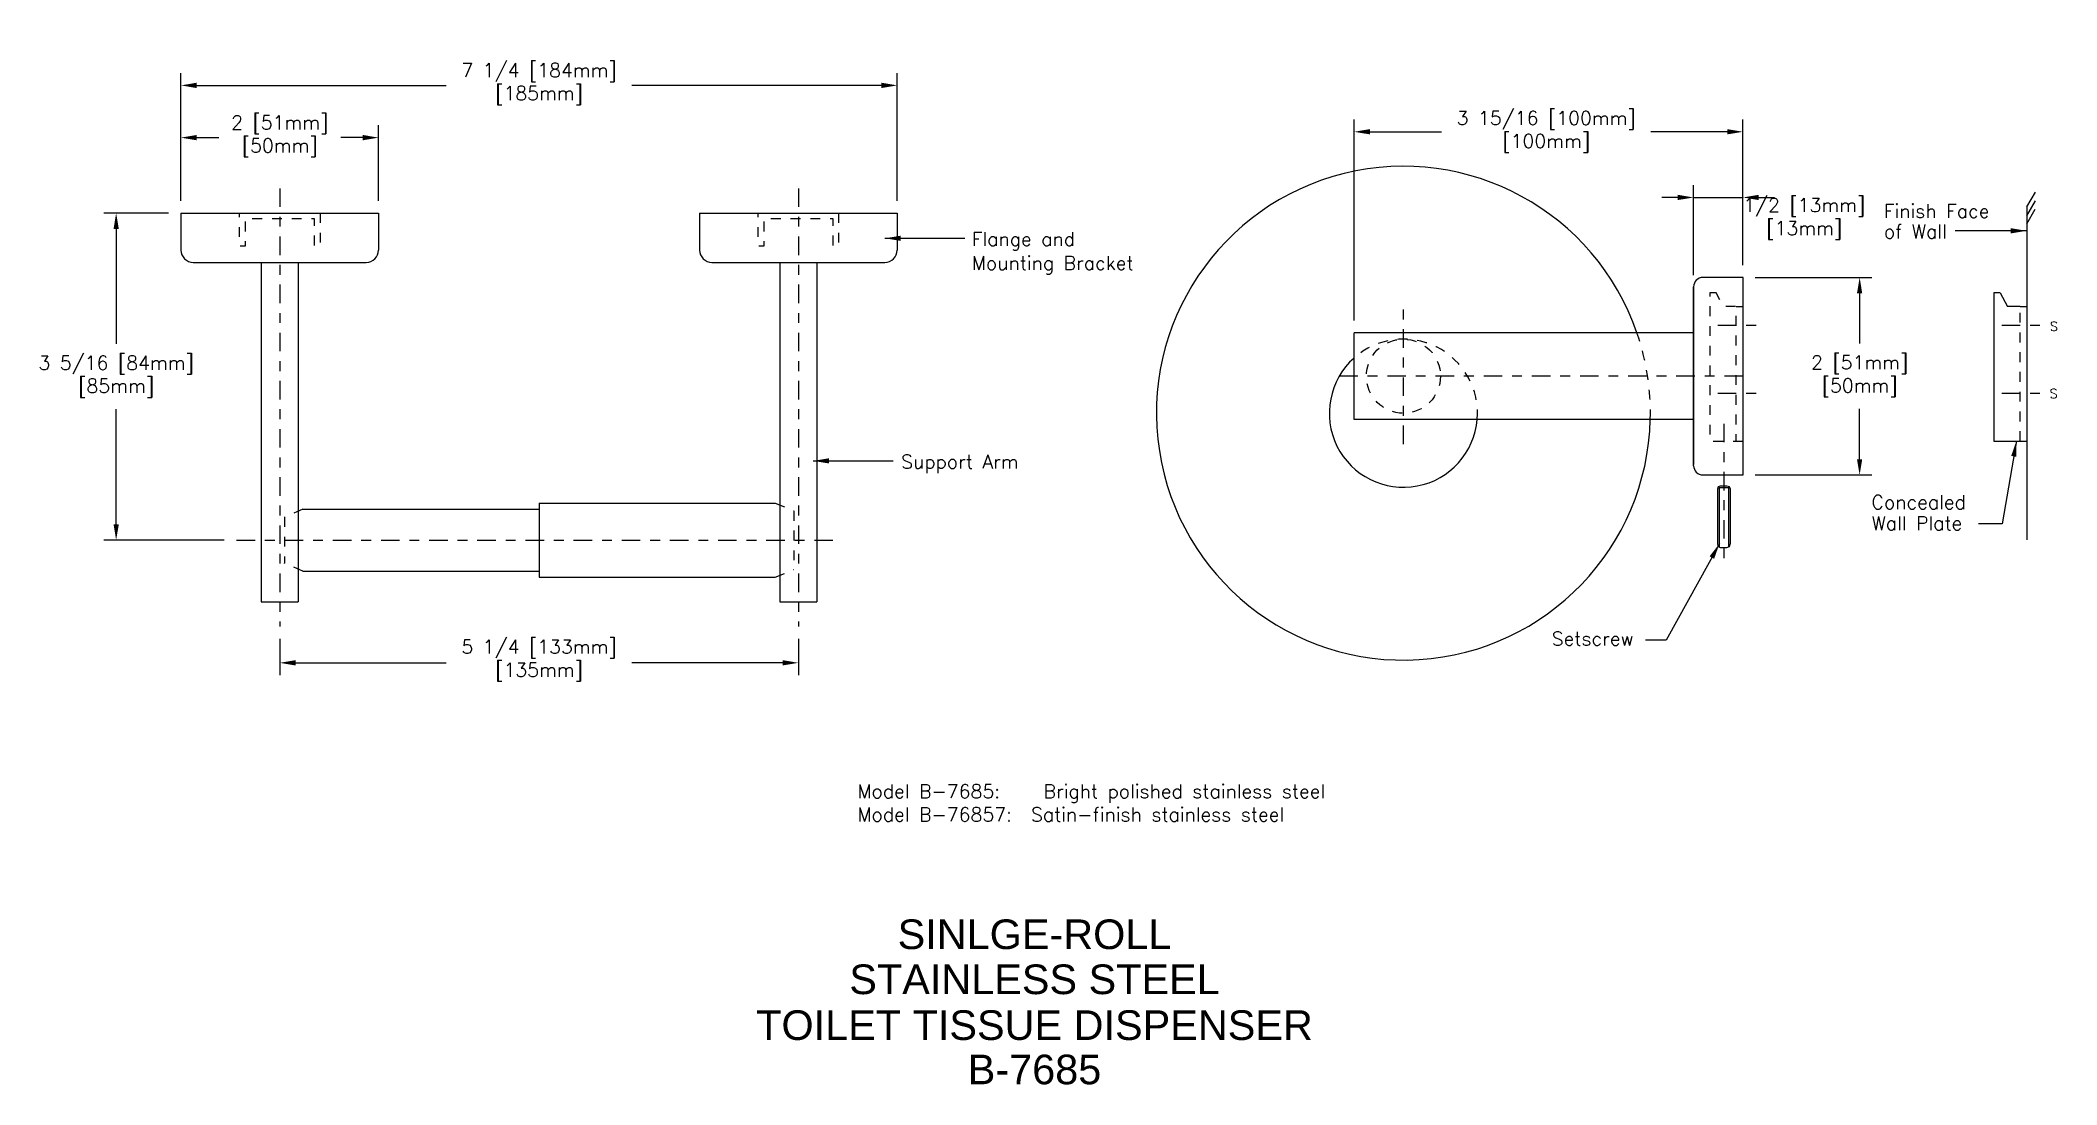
# Model space of a CAD drawing. Extents: x -10.3 to 10.1, y -3.6 to 7.
import ezdxf
from ezdxf.enums import TextEntityAlignment as Align

# ---------------------------------------------------------------- set-up
doc = ezdxf.new("R2010")
doc.units = 0
doc.header["$MEASUREMENT"] = 0
doc.header["$PDMODE"] = 35
doc.header["$PDSIZE"] = 0.000315
doc.linetypes.add('CENTER2', pattern=[1.125, 0.75, -0.125, 0.125, -0.125])
doc.linetypes.add('HIDDEN2', pattern=[0.1875, 0.125, -0.0625])
doc.layers.get('0').update_dxf_attribs({"linetype": 'CONTINUOUS'})
doc.layers.get('DEFPOINTS').update_dxf_attribs({"linetype": 'CONTINUOUS'})
for name, color, linetype in [('DETAIL', 4, 'CONTINUOUS'), ('DIM', 1, 'CONTINUOUS'), ('TEXT', 2, 'CONTINUOUS')]:
    doc.layers.add(name, color=color, linetype=linetype)
doc.styles.add('ARIAL_5', font='ARIAL.TTF', dxfattribs={"height": 0.3})
doc.styles.add('DIM_S_5', font='simplex.shx', dxfattribs={"height": 0.14})
doc.dimstyles.new('DIM_S_7', dxfattribs={"dimscale": 0, "dimtxt": 0.12, "dimasz": 0.16, "dimexe": 0.125, "dimexo": 0.125, "dimgap": 0.09375, "dimtad": 1, "dimtih": 1, "dimtoh": 1, "dimdec": 4, "dimrnd": 0.0625, "dimzin": 4, "dimtxsty": 'DIM_S_5', "dimcen": 0.09375, "dimaunit": 1, "dimazin": 3, "dimtfac": 1, "dimtdec": 4, "dimtofl": 0, "dimtmove": 0, "dimatfit": 3, "dimtolj": 1, "dimtzin": 0})

# ---------------------------------------------------------------- blocks, each defined once
blk = doc.blocks.new('*D6')
at = {"color": 0, "linetype": 'BYBLOCK'}
for p, q in [((7.065, 4.586), (8.246, 4.586)), ((8.121, 4.426), (8.121, 3.917)), ((8.121, 2.746), (8.121, 3.256)), ((7.065, 2.586), (8.246, 2.586))]:
    blk.add_line(p, q, dxfattribs=at)
for points in [[(8.094, 4.426), (8.147, 4.426), (8.121, 4.586)], [(8.094, 2.746), (8.147, 2.746), (8.121, 2.586)]]:
    blk.add_solid(points, dxfattribs=at)
at = {"layer": 'DEFPOINTS', "color": 0, "linetype": 'BYBLOCK'}
for p in [(6.94, 4.586), (6.94, 2.586), (8.121, 2.586)]:
    blk.add_point(p, dxfattribs=at)
at = {"color": 0, "linetype": 'BYBLOCK', "insert": (8.121, 3.586), "char_height": 0.14, "attachment_point": 5, "style": 'DIM_S_5'}
blk.add_mtext('\\A1;2 [51mm]\\P[50mm]', dxfattribs=at)
blk = doc.blocks.new('*D5')
at = {"color": 0, "linetype": 'BYBLOCK'}
for p, q in [((-8.997, 5.238), (-9.653, 5.238)), ((-9.528, 5.078), (-9.528, 3.913)), ((-9.528, 2.086), (-9.528, 3.252)), ((-8.434, 1.926), (-9.653, 1.926))]:
    blk.add_line(p, q, dxfattribs=at)
for points in [[(-9.554, 5.078), (-9.501, 5.078), (-9.528, 5.238)], [(-9.554, 2.086), (-9.501, 2.086), (-9.528, 1.926)]]:
    blk.add_solid(points, dxfattribs=at)
at = {"layer": 'DEFPOINTS', "color": 0, "linetype": 'BYBLOCK'}
for p in [(-8.872, 5.238), (-9.528, 1.926), (-8.309, 1.926)]:
    blk.add_point(p, dxfattribs=at)
at = {"color": 0, "linetype": 'BYBLOCK', "insert": (-9.528, 3.582), "char_height": 0.14, "attachment_point": 5, "style": 'DIM_S_5'}
blk.add_mtext('\\A1;3 5/16 [84mm]\\P[85mm]', dxfattribs=at)
blk = doc.blocks.new('*D4')
at = {"color": 0, "linetype": 'BYBLOCK'}
for p, q in [((-7.872, 0.926), (-7.872, 0.559)), ((-2.622, 0.926), (-2.622, 0.559)), ((-7.712, 0.684), (-6.187, 0.684)), ((-2.782, 0.684), (-4.307, 0.684))]:
    blk.add_line(p, q, dxfattribs=at)
for points in [[(-7.712, 0.711), (-7.712, 0.657), (-7.872, 0.684)], [(-2.782, 0.711), (-2.782, 0.657), (-2.622, 0.684)]]:
    blk.add_solid(points, dxfattribs=at)
at = {"layer": 'DEFPOINTS', "color": 0, "linetype": 'BYBLOCK'}
for p in [(-7.872, 1.051), (-2.622, 1.051), (-2.622, 0.684)]:
    blk.add_point(p, dxfattribs=at)
at = {"color": 0, "linetype": 'BYBLOCK', "insert": (-5.247, 0.707), "char_height": 0.14, "attachment_point": 5, "style": 'DIM_S_5'}
blk.add_mtext('\\A1;5 1/4 [133mm]\\P[135mm]', dxfattribs=at)
blk = doc.blocks.new('*D3')
at = {"color": 0, "linetype": 'BYBLOCK'}
for p, q in [((-8.872, 5.363), (-8.872, 6.127)), ((-6.872, 5.363), (-6.872, 6.127)), ((-8.712, 6.002), (-8.489, 6.002)), ((-7.032, 6.002), (-7.255, 6.002))]:
    blk.add_line(p, q, dxfattribs=at)
for points in [[(-8.712, 6.029), (-8.712, 5.975), (-8.872, 6.002)], [(-7.032, 6.029), (-7.032, 5.975), (-6.872, 6.002)]]:
    blk.add_solid(points, dxfattribs=at)
at = {"layer": 'DEFPOINTS', "color": 0, "linetype": 'BYBLOCK'}
for p in [(-6.872, 6.002), (-8.872, 5.238), (-6.872, 5.238)]:
    blk.add_point(p, dxfattribs=at)
at = {"color": 0, "linetype": 'BYBLOCK', "insert": (-7.872, 6.016), "char_height": 0.14, "attachment_point": 5, "style": 'DIM_S_5'}
blk.add_mtext('\\A1;2 [51mm]\\P[50mm]', dxfattribs=at)
blk = doc.blocks.new('*D2')
at = {"color": 0, "linetype": 'BYBLOCK'}
for p, q in [((-8.872, 5.363), (-8.872, 6.656)), ((-1.622, 5.363), (-1.622, 6.656)), ((-8.712, 6.531), (-6.187, 6.531)), ((-1.782, 6.531), (-4.307, 6.531))]:
    blk.add_line(p, q, dxfattribs=at)
for points in [[(-8.712, 6.558), (-8.712, 6.504), (-8.872, 6.531)], [(-1.782, 6.558), (-1.782, 6.504), (-1.622, 6.531)]]:
    blk.add_solid(points, dxfattribs=at)
at = {"layer": 'DEFPOINTS', "color": 0, "linetype": 'BYBLOCK'}
for p in [(-1.622, 6.531), (-8.872, 5.238), (-1.622, 5.238)]:
    blk.add_point(p, dxfattribs=at)
at = {"color": 0, "linetype": 'BYBLOCK', "insert": (-5.247, 6.545), "char_height": 0.14, "attachment_point": 5, "style": 'DIM_S_5'}
blk.add_mtext('\\A1;7 1/4 [184mm]\\P[185mm]', dxfattribs=at)
blk = doc.blocks.new('*D1')
at = {"color": 0, "linetype": 'BYBLOCK'}
for p, q in [((6.44, 4.611), (6.44, 5.521)), ((6.94, 4.711), (6.94, 5.521)), ((6.28, 5.396), (6.12, 5.396)), ((6.44, 5.396), (6.94, 5.396)), ((7.1, 5.396), (7.26, 5.396))]:
    blk.add_line(p, q, dxfattribs=at)
for points in [[(6.28, 5.423), (6.28, 5.37), (6.44, 5.396)], [(7.1, 5.423), (7.1, 5.37), (6.94, 5.396)]]:
    blk.add_solid(points, dxfattribs=at)
at = {"layer": 'DEFPOINTS', "color": 0, "linetype": 'BYBLOCK'}
for p in [(6.94, 5.396), (6.94, 4.586), (6.44, 4.486)]:
    blk.add_point(p, dxfattribs=at)
at = {"color": 0, "linetype": 'BYBLOCK', "insert": (7.56, 5.179), "char_height": 0.14, "attachment_point": 5, "style": 'DIM_S_5'}
blk.add_mtext('\\A1;1/2 [13mm]\\P[13mm]', dxfattribs=at)
blk = doc.blocks.new('*D0')
at = {"color": 0, "linetype": 'BYBLOCK'}
for p, q in [((3.003, 4.149), (3.003, 6.186)), ((6.94, 4.711), (6.94, 6.186)), ((3.163, 6.061), (3.887, 6.061)), ((6.78, 6.061), (6.008, 6.061))]:
    blk.add_line(p, q, dxfattribs=at)
for points in [[(3.163, 6.088), (3.163, 6.035), (3.003, 6.061)], [(6.78, 6.088), (6.78, 6.035), (6.94, 6.061)]]:
    blk.add_solid(points, dxfattribs=at)
at = {"layer": 'DEFPOINTS', "color": 0, "linetype": 'BYBLOCK'}
for p in [(6.94, 6.061), (6.94, 4.586), (3.003, 4.024)]:
    blk.add_point(p, dxfattribs=at)
at = {"color": 0, "linetype": 'BYBLOCK', "insert": (4.948, 6.061), "char_height": 0.14, "attachment_point": 5, "style": 'DIM_S_5'}
blk.add_mtext('\\A1;3 15/16 [100mm]\\P[100mm]', dxfattribs=at)

msp = doc.modelspace()

# ---------------------------------------------------------------- linework, layer by layer
at = {"layer": 'DETAIL', "linetype": 'CENTER2', "ltscale": 0.25}
for p, q in [((-7.87192, 5.48846), (-7.87192, 1.05096)), ((-2.62193, 5.48846), (-2.62193, 1.05096)), ((3.50274, 2.89899), (3.50274, 4.27399)), ((6.68449, 4.1018), (7.12774, 4.1018)), ((9.55909, 4.1018), (10.00234, 4.1018)), ((6.94024, 3.58649), (2.75274, 3.58649)), ((6.68449, 3.41517), (7.12774, 3.41517)), ((9.55909, 3.41517), (10.00234, 3.41517)), ((-8.30942, 1.92596), (-2.18443, 1.92596))]:
    msp.add_line(p, q, dxfattribs=at)
at = {"layer": 'DETAIL', "linetype": 'CONTINUOUS'}
for p, q in [((-8.87193, 5.23846), (-8.87193, 4.86346)), ((-8.87193, 5.23846), (-6.87192, 5.23846)), ((-6.87192, 5.23846), (-6.87192, 4.86346)), ((-3.62193, 5.23846), (-1.62193, 5.23846)), ((-3.62193, 5.23846), (-3.62193, 4.86346)), ((-1.62193, 5.23846), (-1.62193, 4.86346)), ((9.81484, 5.30097), (9.81484, 1.93029)), ((-8.74693, 4.73846), (-6.99692, 4.73846)), ((-8.05942, 4.73846), (-8.05942, 1.30096)), ((-7.68442, 4.73846), (-7.68442, 1.30096)), ((-3.49693, 4.73846), (-1.74693, 4.73846)), ((-2.80943, 4.73846), (-2.80943, 1.30096)), ((-2.43443, 4.73846), (-2.43443, 1.30096)), ((6.44024, 2.68024), (6.44024, 4.49274)), ((6.94024, 4.58649), (6.53399, 4.58649)), ((6.94024, 2.58649), (6.94024, 4.58649)), ((6.44023, 4.48621), (6.44023, 2.69094)), ((9.47918, 4.43176), (9.47918, 2.9291)), ((9.54194, 4.43176), (9.61707, 4.29296)), ((9.7452, 4.29296), (9.61707, 4.29296)), ((6.44024, 4.02399), (3.00274, 4.02399)), ((3.00274, 3.14899), (3.00274, 4.02399)), ((6.44024, 3.14899), (3.00274, 3.14899)), ((9.47918, 2.9291), (9.7452, 2.9291)), ((6.53399, 2.58649), (6.94024, 2.58649)), ((-5.24693, 2.30096), (-5.24693, 1.55096)), ((-5.24693, 2.30096), (-2.8563, 2.30096)), ((-7.63755, 2.23846), (-5.24693, 2.23846)), ((-7.63755, 1.61346), (-5.24693, 1.61346)), ((-5.24693, 1.55096), (-2.8563, 1.55096)), ((-8.05942, 1.30096), (-7.68442, 1.30096)), ((-2.80943, 1.30096), (-2.43443, 1.30096))]:
    msp.add_line(p, q, dxfattribs=at)
at = {"layer": 'DETAIL', "linetype": 'HIDDEN2', "ltscale": 0.5}
for p, q in [((9.7452, 2.9291), (9.7452, 4.29296)), ((-2.8563, 2.30096), (-2.6688, 2.22283)), ((-7.63755, 2.23846), (-7.82505, 2.16033)), ((-7.82505, 2.16033), (-7.82505, 1.69158)), ((-2.6688, 2.22283), (-2.6688, 1.62908)), ((-7.63755, 1.61346), (-7.82505, 1.69158)), ((-2.8563, 1.55096), (-2.6688, 1.62908))]:
    msp.add_line(p, q, dxfattribs=at)
at = {"layer": 'DETAIL', "linetype": 'CONTINUOUS'}
for points in [[(9.81484, 5.30097), (9.8998, 5.45139)], [(9.81484, 5.21183), (9.8998, 5.36225)], [(9.81345, 5.12827), (9.8984, 5.27869)], [(9.54194, 4.43176), (9.47918, 4.43176)], [(9.74659, 4.29296), (9.81484, 4.29296)], [(9.7452, 2.9291), (9.81484, 2.9291)], [(6.8121, 1.89428), (6.8121, 2.44164), (6.80374, 2.4667), (6.77728, 2.47367), (6.71043, 2.47367), (6.68954, 2.4667), (6.68118, 2.44164), (6.68118, 1.89428), (6.68675, 1.86364), (6.71043, 1.8525), (6.77728, 1.8525), (6.80374, 1.86225), (6.8121, 1.89428)], [(6.79817, 1.86225), (6.79817, 2.45696), (6.69929, 2.45696), (6.69929, 1.85668)]]:
    msp.add_lwpolyline(points, dxfattribs=at)
at = {"layer": 'DETAIL', "linetype": 'HIDDEN2', "ltscale": 0.5, "flags": 128}
for points in [[(-7.46428, 5.23846), (-7.46428, 4.9028), (-7.52138, 4.9028), (-7.52138, 5.18136), (-8.22107, 5.18136), (-8.22107, 4.9028), (-8.27817, 4.9028), (-8.27817, 5.23846)], [(-2.21428, 5.23846), (-2.21428, 4.9028), (-2.27139, 4.9028), (-2.27139, 5.18136), (-2.97107, 5.18136), (-2.97107, 4.9028), (-3.02818, 4.9028), (-3.02818, 5.23846)]]:
    msp.add_lwpolyline(points, dxfattribs=at)
msp.add_lwpolyline([(6.66733, 4.43176), (6.60458, 4.43176), (6.60458, 2.9291), (6.8706, 2.9291), (6.8706, 4.29296), (6.74246, 4.29296)], close=True, dxfattribs=at)
at = {"layer": 'DETAIL', "linetype": 'HIDDEN2', "ltscale": 0.5}
for points in [[(6.87199, 4.29296), (6.94024, 4.29296)], [(6.8706, 2.9291), (6.94024, 2.9291)]]:
    msp.add_lwpolyline(points, dxfattribs=at)
at = {"layer": 'DETAIL', "linetype": 'CENTER2', "ltscale": 0.25}
msp.add_lwpolyline([(6.74525, 3.10459), (6.74525, 1.70626)], dxfattribs=at)
at = {"layer": 'DETAIL', "linetype": 'HIDDEN2', "ltscale": 0.5}
msp.add_circle((3.50274, 3.58649), 0.375, dxfattribs=at)
at = {"layer": 'DETAIL', "linetype": 'CONTINUOUS'}
for centre, radius, start, end in [((3.50274, 3.21149), 2.5, 18.965575, 358.567456), ((-8.74693, 4.86346), 0.125, 180, 270), ((-6.99692, 4.86346), 0.125, 270, 0), ((-3.49693, 4.86346), 0.125, 180, 270), ((-1.74693, 4.86346), 0.125, 270, 0), ((6.53399, 4.49274), 0.09375, 90, 180), ((3.50274, 3.21149), 0.75, 131.810315, 355.219808), ((6.53399, 2.68024), 0.09375, 180, 270)]:
    msp.add_arc(centre, radius, start, end, dxfattribs=at)
at = {"layer": 'DETAIL', "linetype": 'HIDDEN2', "ltscale": 0.5}
for radius, start, end in [(0.75, 355.219808, 131.810315), (2.5, 358.567456, 18.965575)]:
    msp.add_arc((3.50274, 3.21149), radius, start, end, dxfattribs=at)

# ---------------------------------------------------------------- texts
at = {"layer": 'DIM', "linetype": 'CONTINUOUS', "style": 'DIM_S_5'}
for s, height, p in [('Finish Face', 0.14, (8.3656, 5.18882)), ('of Wall', 0.14, (8.36679, 4.98192)), ('Flange and', 0.14, (-0.86679, 4.90507)), ('Mounting Bracket', 0.14, (-0.8675, 4.66221)), ('S', 0.09375, (10.04715, 4.04438)), ('S', 0.09375, (10.0445, 3.36372)), ('Support Arm', 0.14, (-1.58124, 2.65074)), ('Concealed', 0.14, (8.24118, 2.24126)), ('Wall Plate', 0.14, (8.24118, 2.02675)), ('Setscrew', 0.14, (5.00419, 0.85843)), ('Model B-7685:   Bright polished stainless steel', 0.14, (-2.02526, -0.68722)), ('Model B-76857:  Satin-finish stainless steel', 0.14, (-2.02526, -0.92238))]:
    msp.add_text(s, height=height, dxfattribs=at).set_placement(p)
at = {"layer": 'TEXT', "linetype": 'CONTINUOUS', "style": 'ARIAL_5'}
for s, p in [('SINLGE-ROLL', (-0.23161, -2.2146)), ('STAINLESS STEEL', (-0.23161, -2.6707)), ('TOILET TISSUE DISPENSER', (-0.23161, -3.1346)), ('B-7685', (-0.23161, -3.5835))]:
    msp.add_text(s, height=0.3, dxfattribs=at).set_placement(p, align=Align.CENTER)

# ---------------------------------------------------------------- dimensions: what is measured, and where the dimension line sits
at = {"layer": 'DIM', "linetype": 'CONTINUOUS'}
for base, p1, p2, text, picture, middle in [((-1.62193, 6.53097), (-8.87193, 5.23846), (-1.62193, 5.23846), '<>\\P[185mm]', '*D2', (-5.24693, 6.54489)), ((-6.87192, 6.00195), (-8.87193, 5.23846), (-6.87192, 5.23846), '<>\\P[50mm]', '*D3', (-7.87192, 6.01587)), ((6.94024, 6.0612), (3.00274, 4.02399), (6.94024, 4.58649), '<>\\P[100mm]', '*D0', (4.94773, 6.0612)), ((6.94024, 5.39642), (6.44023, 4.48621), (6.94024, 4.58649), '<>\\P[13mm]', '*D1', (7.56044, 5.17946)), ((-2.62193, 0.68388), (-7.87192, 1.05096), (-2.62193, 1.05096), '<>\\P[135mm]', '*D4', (-5.24693, 0.70656))]:
    dim = msp.add_linear_dim(base=base, p1=p1, p2=p2, text=text, dimstyle='DIM_S_7', override={"dimzin": 4, "dimpost": ''}, dxfattribs=at)
    dim.commit()
    dim.dimension.update_dxf_attribs({"geometry": picture, "text_midpoint": middle, "dimtype": 128})
for base, p1, p2, text, picture, middle in [((-9.52751, 1.92596), (-8.87193, 5.23846), (-8.30942, 1.92596), '<>\\P[85mm]', '*D5', (-9.52751, 3.58221)), ((8.12062, 2.58649), (6.94024, 4.58649), (6.94024, 2.58649), '<>\\P[50mm]', '*D6', (8.12062, 3.58649))]:
    dim = msp.add_linear_dim(base=base, p1=p1, p2=p2, angle=90, text=text, dimstyle='DIM_S_7', override={"dimzin": 4, "dimpost": ''}, dxfattribs=at)
    dim.commit()
    dim.dimension.update_dxf_attribs({"geometry": picture, "text_midpoint": middle})

# ---------------------------------------------------------------- leaders
for points in [[(-1.74574, 4.98264), (-0.93807, 4.98264)], [(9.81066, 5.05852), (9.08746, 5.05852)], [(9.70811, 2.93217), (9.56453, 2.09155), (9.32334, 2.09155)], [(-2.47156, 2.72892), (-1.66229, 2.72892)], [(6.70195, 1.89006), (6.16408, 0.9132), (5.95331, 0.9132)]]:
    msp.add_leader(points, dimstyle='DIM_S_7', override={"dimzin": 4, "dimpost": ''}, dxfattribs=at)

doc.saveas('drawing.dxf')
